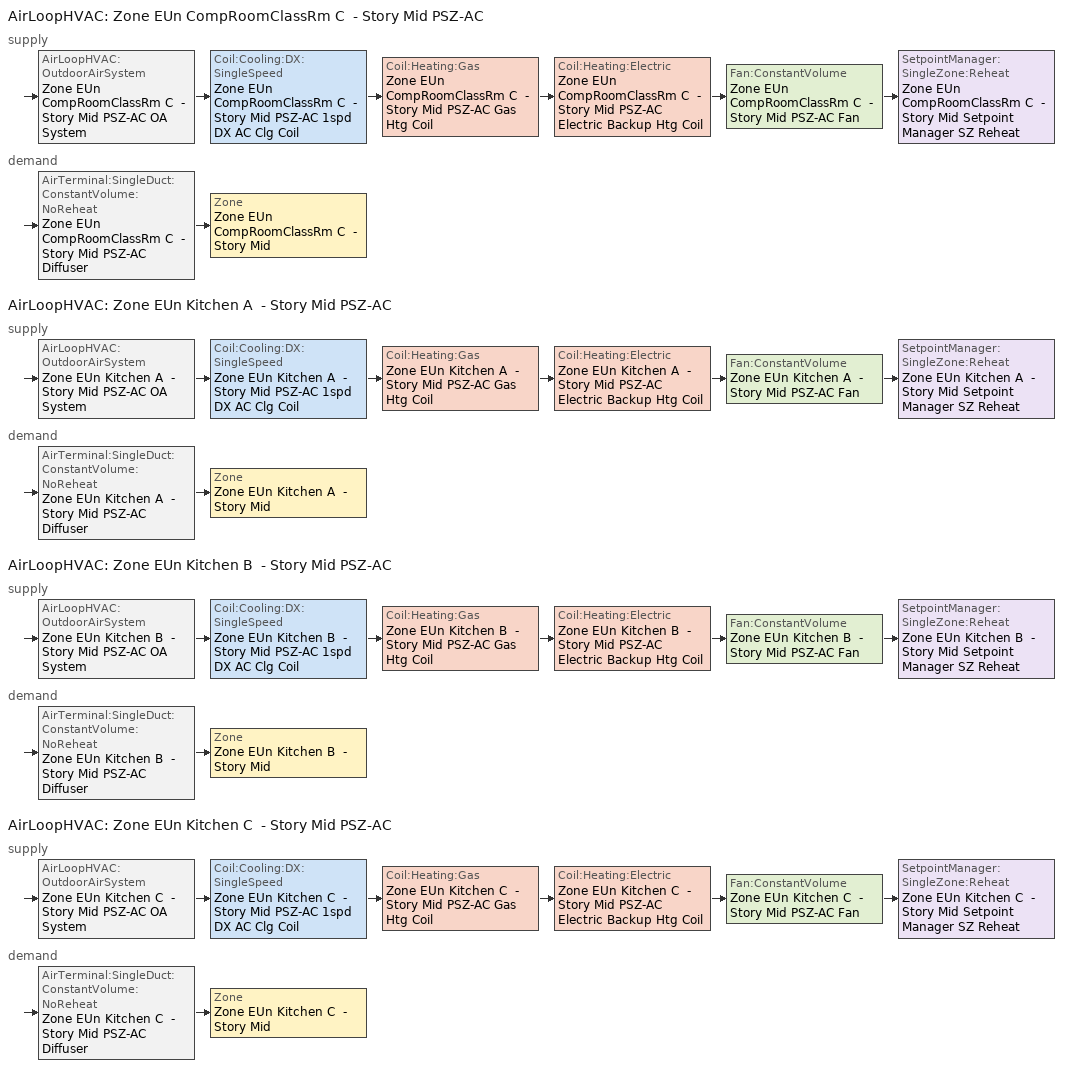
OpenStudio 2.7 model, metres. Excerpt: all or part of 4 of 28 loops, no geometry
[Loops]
AirLoopHVAC 'Zone EUn CompRoomClassRm C  - Story Mid PSZ-AC'
 supply: AirLoopHVAC:OutdoorAirSystem 'Zone EUn CompRoomClassRm C  - Story Mid PSZ-AC OA System' > Coil:Cooling:DX:SingleSpeed 'Zone EUn CompRoomClassRm C  - Story Mid PSZ-AC 1spd DX AC Clg Coil' > Coil:Heating:Gas 'Zone EUn CompRoomClassRm C  - Story Mid PSZ-AC Gas Htg Coil' > Coil:Heating:Electric 'Zone EUn CompRoomClassRm C  - Story Mid PSZ-AC Electric Backup Htg Coil' > Fan:ConstantVolume 'Zone EUn CompRoomClassRm C  - Story Mid PSZ-AC Fan' > SetpointManager:SingleZone:Reheat 'Zone EUn CompRoomClassRm C  - Story Mid Setpoint Manager SZ Reheat'
 demand: AirTerminal:SingleDuct:ConstantVolume:NoReheat 'Zone EUn CompRoomClassRm C  - Story Mid PSZ-AC Diffuser' > Zone 'Zone EUn CompRoomClassRm C  - Story Mid'
AirLoopHVAC 'Zone EUn Kitchen A  - Story Mid PSZ-AC'
 supply: AirLoopHVAC:OutdoorAirSystem 'Zone EUn Kitchen A  - Story Mid PSZ-AC OA System' > Coil:Cooling:DX:SingleSpeed 'Zone EUn Kitchen A  - Story Mid PSZ-AC 1spd DX AC Clg Coil' > Coil:Heating:Gas 'Zone EUn Kitchen A  - Story Mid PSZ-AC Gas Htg Coil' > Coil:Heating:Electric 'Zone EUn Kitchen A  - Story Mid PSZ-AC Electric Backup Htg Coil' > Fan:ConstantVolume 'Zone EUn Kitchen A  - Story Mid PSZ-AC Fan' > SetpointManager:SingleZone:Reheat 'Zone EUn Kitchen A  - Story Mid Setpoint Manager SZ Reheat'
 demand: AirTerminal:SingleDuct:ConstantVolume:NoReheat 'Zone EUn Kitchen A  - Story Mid PSZ-AC Diffuser' > Zone 'Zone EUn Kitchen A  - Story Mid'
AirLoopHVAC 'Zone EUn Kitchen B  - Story Mid PSZ-AC'
 supply: AirLoopHVAC:OutdoorAirSystem 'Zone EUn Kitchen B  - Story Mid PSZ-AC OA System' > Coil:Cooling:DX:SingleSpeed 'Zone EUn Kitchen B  - Story Mid PSZ-AC 1spd DX AC Clg Coil' > Coil:Heating:Gas 'Zone EUn Kitchen B  - Story Mid PSZ-AC Gas Htg Coil' > Coil:Heating:Electric 'Zone EUn Kitchen B  - Story Mid PSZ-AC Electric Backup Htg Coil' > Fan:ConstantVolume 'Zone EUn Kitchen B  - Story Mid PSZ-AC Fan' > SetpointManager:SingleZone:Reheat 'Zone EUn Kitchen B  - Story Mid Setpoint Manager SZ Reheat'
 demand: AirTerminal:SingleDuct:ConstantVolume:NoReheat 'Zone EUn Kitchen B  - Story Mid PSZ-AC Diffuser' > Zone 'Zone EUn Kitchen B  - Story Mid'
AirLoopHVAC 'Zone EUn Kitchen C  - Story Mid PSZ-AC'
 supply: AirLoopHVAC:OutdoorAirSystem 'Zone EUn Kitchen C  - Story Mid PSZ-AC OA System' > Coil:Cooling:DX:SingleSpeed 'Zone EUn Kitchen C  - Story Mid PSZ-AC 1spd DX AC Clg Coil' > Coil:Heating:Gas 'Zone EUn Kitchen C  - Story Mid PSZ-AC Gas Htg Coil' > Coil:Heating:Electric 'Zone EUn Kitchen C  - Story Mid PSZ-AC Electric Backup Htg Coil' > Fan:ConstantVolume 'Zone EUn Kitchen C  - Story Mid PSZ-AC Fan' > SetpointManager:SingleZone:Reheat 'Zone EUn Kitchen C  - Story Mid Setpoint Manager SZ Reheat'
 demand: AirTerminal:SingleDuct:ConstantVolume:NoReheat 'Zone EUn Kitchen C  - Story Mid PSZ-AC Diffuser' > Zone 'Zone EUn Kitchen C  - Story Mid'
[Sizing:Zone] Zone Cooling Design Supply Air Temperature Input Method=SupplyAirTemperature; Zone Cooling Design Supply Air Temperature {C}=12.7778; Zone Cooling Design Supply Air Temperature Difference {deltaC}=11.11; Zone Heating Design Supply Air Temperature Input Method=SupplyAirTemperature; Zone Heating Design Supply Air Temperature {C}=50; Zone Heating Design Supply Air Temperature Difference {deltaC}=11.11; Zone Cooling Design Supply Air Humidity Ratio {kg-H2O/kg-air}=0.0085; Zone Heating Design Supply Air Humidity Ratio {kg-H2O/kg-air}=0.008; Cooling Design Air Flow Method=DesignDay; Heating Design Air Flow Method=DesignDay; Account for Dedicated Outdoor Air System=No; Dedicated Outdoor Air System Control Strategy=NeutralSupplyAir; Dedicated Outdoor Air Low Setpoint Temperature for Design {C}=autosize; Dedicated Outdoor Air High Setpoint Temperature for Design {C}=autosize
Zone EUn Kitchen A  - Story Mid; Zone EUn Kitchen B  - Story Mid; Zone EUn Kitchen C  - Story Mid; Zone EUn CompRoomClassRm C  - Story Mid
[Zone equipment]
Zone EUn Kitchen A  - Story Mid: Zone EUn Kitchen A  - Story Mid Exhaust Fan, Zone EUn Kitchen A  - Story Mid PSZ-AC Diffuser
Zone EUn Kitchen B  - Story Mid: Zone EUn Kitchen B  - Story Mid Exhaust Fan, Zone EUn Kitchen B  - Story Mid PSZ-AC Diffuser
Zone EUn Kitchen C  - Story Mid: Zone EUn Kitchen C  - Story Mid Exhaust Fan, Zone EUn Kitchen C  - Story Mid PSZ-AC Diffuser
Zone EUn CompRoomClassRm C  - Story Mid: Zone EUn CompRoomClassRm C  - Story Mid PSZ-AC Diffuser
[Fan:ZoneExhaust] Availability Schedule=DEER University Kitchen Exhaust Fan DCV Schedule; Fan Total Efficiency=0.429; Pressure Rise {Pa}=124.544; System Availability Manager Coupling Mode=Decoupled
Name | Maximum Flow Rate {m3/s}
Zone EUn Kitchen A  - Story Mid Exhaust Fan; Zone EUn Kitchen C  - Story Mid Exhaust Fan | 0.0581663
Zone EUn Kitchen B  - Story Mid Exhaust Fan | 0.461655
[AirLoopHVAC] Availability Schedule=Always On Discrete; Design Supply Air Flow Rate {m3/s}=AutoSize
Zone EUn CompRoomClassRm C  - Story Mid PSZ-AC; Zone EUn Kitchen A  - Story Mid PSZ-AC; Zone EUn Kitchen B  - Story Mid PSZ-AC; Zone EUn Kitchen C  - Story Mid PSZ-AC
[Sizing:System] Type of Load to Size On=Sensible; Design Outdoor Air Flow Rate {m3/s}=Autosize; Central Heating Maximum System Air Flow Ratio=1; Preheat Design Temperature {C}=7.22222; Preheat Design Humidity Ratio {kg-H2O/kg-Air}=0.008; Precool Design Temperature {C}=12.7778; Precool Design Humidity Ratio {kg-H2O/kg-Air}=0.008; Central Cooling Design Supply Air Temperature {C}=12.7778; Central Heating Design Supply Air Temperature {C}=50; Sizing Option=Coincident; 100% Outdoor Air in Cooling=No; 100% Outdoor Air in Heating=No; Central Cooling Design Supply Air Humidity Ratio {kg-H2O/kg-Air}=0.0085; Central Heating Design Supply Air Humidity Ratio {kg-H2O/kg-Air}=0.008; Cooling Design Air Flow Method=DesignDay; Cooling Design Air Flow Rate {m3/s}=0; Heating Design Air Flow Method=DesignDay; Heating Design Air Flow Rate {m3/s}=0; System Outdoor Air Method=ZoneSum; Zone Maximum Outdoor Air Fraction=1; Cooling Supply Air Flow Rate Per Floor Area {m3/s-m2}=0.00996765; Cooling Fraction of Autosized Cooling Supply Air Flow Rate=1; Cooling Supply Air Flow Rate Per Unit Cooling Capacity {m3/s-W}=3.94755e-05; Heating Supply Air Flow Rate Per Floor Area {m3/s-m2}=0.00996765; Heating Fraction of Autosized Heating Supply Air Flow Rate=1; Heating Fraction of Autosized Cooling Supply Air Flow Rate=1; Heating Supply Air Flow Rate Per Unit Heating Capacity {m3/s-W}=3.15882e-05; Cooling Design Capacity Method=CoolingDesignCapacity; Cooling Design Capacity {W}=autosize; Cooling Design Capacity Per Floor Area {W/m2}=234.7; Fraction of Autosized Cooling Design Capacity=1; Heating Design Capacity Method=HeatingDesignCapacity; Heating Design Capacity {W}=autosize; Heating Design Capacity Per Floor Area {W/m2}=157; Fraction of Autosized Heating Design Capacity=1; Central Cooling Capacity Control Method=OnOff
Zone EUn CompRoomClassRm C  - Story Mid PSZ-AC; Zone EUn Kitchen A  - Story Mid PSZ-AC; Zone EUn Kitchen B  - Story Mid PSZ-AC; Zone EUn Kitchen C  - Story Mid PSZ-AC
[Controller:OutdoorAir] Minimum Outdoor Air Flow Rate {m3/s}=0; Maximum Outdoor Air Flow Rate {m3/s}=Autosize; Economizer Control Type=NoEconomizer; Economizer Control Action Type=ModulateFlow; Economizer Maximum Limit Dry-Bulb Temperature {C}=28; Economizer Maximum Limit Enthalpy {J/kg}=64000; Lockout Type=NoLockout; Minimum Limit Type=FixedMinimum; Minimum Outdoor Air Schedule=Always On Discrete; High Humidity Control=No; Heat Recovery Bypass Control Type=BypassWhenWithinEconomizerLimits
Name | Controller Mechanical Ventilation
Zone EUn CompRoomClassRm C  - Story Mid PSZ-AC OA System Controller | Controller Mechanical Ventilation 10
Zone EUn Kitchen A  - Story Mid PSZ-AC OA System Controller | Controller Mechanical Ventilation 11
Zone EUn Kitchen B  - Story Mid PSZ-AC OA System Controller | Controller Mechanical Ventilation 12
Zone EUn Kitchen C  - Story Mid PSZ-AC OA System Controller | Controller Mechanical Ventilation 13
[Controller:MechanicalVentilation] Availability Schedule=Always On Discrete; System Outdoor Air Method=ZoneSum
Controller Mechanical Ventilation 10; Controller Mechanical Ventilation 11; Controller Mechanical Ventilation 12; Controller Mechanical Ventilation 13
[AirLoopHVAC:OutdoorAirSystem]
Name | Controller
Zone EUn CompRoomClassRm C  - Story Mid PSZ-AC OA System | Zone EUn CompRoomClassRm C  - Story Mid PSZ-AC OA System Controller
Zone EUn Kitchen A  - Story Mid PSZ-AC OA System | Zone EUn Kitchen A  - Story Mid PSZ-AC OA System Controller
Zone EUn Kitchen B  - Story Mid PSZ-AC OA System | Zone EUn Kitchen B  - Story Mid PSZ-AC OA System Controller
Zone EUn Kitchen C  - Story Mid PSZ-AC OA System | Zone EUn Kitchen C  - Story Mid PSZ-AC OA System Controller
[SetpointManager:SingleZone:Reheat] Minimum Supply Air Temperature {C}=12.7778; Maximum Supply Air Temperature {C}=50
Name | Control Zone | Setpoint Node or NodeList
Zone EUn CompRoomClassRm C  - Story Mid Setpoint Manager SZ Reheat | Zone EUn CompRoomClassRm C  - Story Mid | Zone EUn CompRoomClassRm C  - Story Mid PSZ-AC Supply Outlet Node
Zone EUn Kitchen A  - Story Mid Setpoint Manager SZ Reheat | Zone EUn Kitchen A  - Story Mid | Zone EUn Kitchen A  - Story Mid PSZ-AC Supply Outlet Node
Zone EUn Kitchen B  - Story Mid Setpoint Manager SZ Reheat | Zone EUn Kitchen B  - Story Mid | Zone EUn Kitchen B  - Story Mid PSZ-AC Supply Outlet Node
Zone EUn Kitchen C  - Story Mid Setpoint Manager SZ Reheat | Zone EUn Kitchen C  - Story Mid | Zone EUn Kitchen C  - Story Mid PSZ-AC Supply Outlet Node
[Fan:ConstantVolume] Availability Schedule=Always On Discrete; Fan Total Efficiency=0.54; Pressure Rise {Pa}=622.722; Maximum Flow Rate {m3/s}=AutoSize; Motor Efficiency=0.9; Motor In Airstream Fraction=1
Zone EUn CompRoomClassRm C  - Story Mid PSZ-AC Fan; Zone EUn Kitchen A  - Story Mid PSZ-AC Fan; Zone EUn Kitchen B  - Story Mid PSZ-AC Fan; Zone EUn Kitchen C  - Story Mid PSZ-AC Fan
[Coil:Heating:Gas] Availability Schedule=Always On Discrete; Gas Burner Efficiency=0.8; Nominal Capacity {W}=AutoSize; Parasitic Electric Load {W}=0; Parasitic Gas Load {W}=0
Zone EUn CompRoomClassRm C  - Story Mid PSZ-AC Gas Htg Coil; Zone EUn Kitchen A  - Story Mid PSZ-AC Gas Htg Coil; Zone EUn Kitchen B  - Story Mid PSZ-AC Gas Htg Coil; Zone EUn Kitchen C  - Story Mid PSZ-AC Gas Htg Coil
[Coil:Heating:Electric] Availability Schedule=Always On Discrete; Efficiency=1
Zone EUn CompRoomClassRm C  - Story Mid PSZ-AC Electric Backup Htg Coil; Zone EUn Kitchen A  - Story Mid PSZ-AC Electric Backup Htg Coil; Zone EUn Kitchen B  - Story Mid PSZ-AC Electric Backup Htg Coil; Zone EUn Kitchen C  - Story Mid PSZ-AC Electric Backup Htg Coil
[Coil:Cooling:DX:SingleSpeed] Availability Schedule=Always On Discrete; Rated Total Cooling Capacity {W}=autosize; Rated Sensible Heat Ratio=autosize; Rated COP {W/W}=3; Rated Air Flow Rate {m3/s}=autosize; Rated Evaporator Fan Power Per Volume Flow Rate {W/(m3/s)}=773.3; Condenser Type=AirCooled; Evaporative Condenser Effectiveness=0; Evaporative Condenser Air Flow Rate {m3/s}=Autosize; Evaporative Condenser Pump Rated Power Consumption {W}=Autosize; Crankcase Heater Capacity {W}=0; Maximum Outdoor Dry-Bulb Temperature for Crankcase Heater Operation {C}=0; Basin Heater Capacity {W/K}=0; Basin Heater Setpoint Temperature {C}=10
Name | Total Cooling Capacity Function of Temperature Curve | Total Cooling Capacity Function of Flow Fraction Curve | Energy Input Ratio Function of Temperature Curve | Energy Input Ratio Function of Flow Fraction Curve | Part Load Fraction Correlation Curve
Zone EUn CompRoomClassRm C  - Story Mid PSZ-AC 1spd DX AC Clg Coil | Curve Biquadratic 41 | Curve Quadratic 59 | Curve Biquadratic 42 | Curve Quadratic 60 | Curve Quadratic 61
Zone EUn Kitchen A  - Story Mid PSZ-AC 1spd DX AC Clg Coil | Curve Biquadratic 45 | Curve Quadratic 65 | Curve Biquadratic 46 | Curve Quadratic 66 | Curve Quadratic 67
Zone EUn Kitchen B  - Story Mid PSZ-AC 1spd DX AC Clg Coil | Curve Biquadratic 49 | Curve Quadratic 71 | Curve Biquadratic 50 | Curve Quadratic 72 | Curve Quadratic 73
Zone EUn Kitchen C  - Story Mid PSZ-AC 1spd DX AC Clg Coil | Curve Biquadratic 53 | Curve Quadratic 77 | Curve Biquadratic 54 | Curve Quadratic 78 | Curve Quadratic 79
[AirTerminal:SingleDuct:ConstantVolume:NoReheat] Availability Schedule=Always On Discrete; Maximum Air Flow Rate {m3/s}=AutoSize
Zone EUn CompRoomClassRm C  - Story Mid PSZ-AC Diffuser; Zone EUn Kitchen A  - Story Mid PSZ-AC Diffuser; Zone EUn Kitchen B  - Story Mid PSZ-AC Diffuser; Zone EUn Kitchen C  - Story Mid PSZ-AC Diffuser
[Schedule:Ruleset]
DEER University Kitchen Exhaust Fan DCV Schedule: Default Day Schedule=DEER University Kitchen Exhaust Fan DCV Schedule Default; Summer Design Day Schedule=DEER University Kitchen Exhaust Fan DCV Schedule Summer Design Day; Winter Design Day Schedule=DEER University Kitchen Exhaust Fan DCV Schedule Winter Design Day
[Schedule:Day]
DEER University Kitchen Exhaust Fan DCV Schedule Default: 24, 0, 0
DEER University Kitchen Exhaust Fan DCV Schedule Summer Design Day; DEER University Kitchen Exhaust Fan DCV Schedule Wkdy Day; DEER University Kitchen Exhaust Fan DCV Schedule Wkdy Day 1; DEER University Kitchen Exhaust Fan DCV Schedule Wkdy Day 3: 6, 0, 0, 11, 0, 0.83, 13, 0, 0.95, 15, 0, 0.83, 16, 0, 0.9, 18, 0, 0.95, 20, 0, 0.83, 22, 0, 0.5, 24, 0, 0
DEER University Kitchen Exhaust Fan DCV Schedule Winter Design Day; DEER University Kitchen Exhaust Fan DCV Schedule Wkdy Day 2: 6, 0, 0, 20, 0, 0.83, 21, 0, 0.5, 24, 0, 0
DEER University Kitchen Exhaust Fan DCV Schedule Wknd Day; DEER University Kitchen Exhaust Fan DCV Schedule Wknd Day 1; DEER University Kitchen Exhaust Fan DCV Schedule Wknd Day 3: 8, 0, 0, 11, 0, 0.83, 13, 0, 0.9, 16, 0, 0.83, 18, 0, 0.9, 19, 0, 0.83, 24, 0, 0
DEER University Kitchen Exhaust Fan DCV Schedule Wknd Day 2: 8, 0, 0, 15, 0, 0.83, 24, 0, 0
[Schedule:Rule] Schedule Ruleset=DEER University Kitchen Exhaust Fan DCV Schedule; Date Specification Type=DateRange
Name | Rule Order | Day Schedule | Apply Monday | Apply Tuesday | Apply Wednesday | Apply Thursday | Apply Friday | Start Month | Start Day | End Month | End Day | Apply Sunday | Apply Saturday
Schedule Rule 204 | 7 | DEER University Kitchen Exhaust Fan DCV Schedule Wkdy Day | Yes | Yes | Yes | Yes | Yes | 1 | 12 | 4 | 3
Schedule Rule 205 | 6 | DEER University Kitchen Exhaust Fan DCV Schedule Wknd Day |  |  |  |  |  | 1 | 12 | 4 | 3 | Yes | Yes
Schedule Rule 206 | 5 | DEER University Kitchen Exhaust Fan DCV Schedule Wkdy Day 1 | Yes | Yes | Yes | Yes | Yes | 4 | 13 | 5 | 22
Schedule Rule 207 | 4 | DEER University Kitchen Exhaust Fan DCV Schedule Wknd Day 1 |  |  |  |  |  | 4 | 13 | 5 | 22 | Yes | Yes
Schedule Rule 208 | 3 | DEER University Kitchen Exhaust Fan DCV Schedule Wkdy Day 2 | Yes | Yes | Yes | Yes | Yes | 6 | 1 | 8 | 7
Schedule Rule 209 | 2 | DEER University Kitchen Exhaust Fan DCV Schedule Wknd Day 2 |  |  |  |  |  | 6 | 1 | 8 | 7 | Yes | Yes
Schedule Rule 210 | 1 | DEER University Kitchen Exhaust Fan DCV Schedule Wkdy Day 3 | Yes | Yes | Yes | Yes | Yes | 8 | 17 | 12 | 11
Schedule Rule 211 | 0 | DEER University Kitchen Exhaust Fan DCV Schedule Wknd Day 3 |  |  |  |  |  | 8 | 17 | 12 | 11 | Yes | Yes
[Schedule:Constant]
Always On Discrete: Value=1
[Curve:Biquadratic] Minimum Value of x=-100; Maximum Value of x=100; Minimum Value of y=-100; Maximum Value of y=100
Name | Coefficient1 Constant | Coefficient2 x | Coefficient3 x**2 | Coefficient4 y | Coefficient5 y**2 | Coefficient6 x*y
Curve Biquadratic 41; Curve Biquadratic 45; Curve Biquadratic 49; Curve Biquadratic 53 | 0.971212 | -0.0152755 | 0.00144345 | -0.00039321 | -6.8364e-06 | -0.000290596
Curve Biquadratic 42; Curve Biquadratic 46; Curve Biquadratic 50; Curve Biquadratic 54 | 0.286871 | 0.0239022 | -0.000810648 | 0.0134585 | 0.000338936 | -0.000487004
[Curve:Quadratic]
Name | Coefficient1 Constant | Coefficient2 x | Coefficient3 x**2 | Minimum Value of x | Maximum Value of x | Minimum Curve Output | Maximum Curve Output
Curve Quadratic 59; Curve Quadratic 60; Curve Quadratic 65; Curve Quadratic 66; Curve Quadratic 71; Curve Quadratic 72; Curve Quadratic 77; Curve Quadratic 78 | 1 | 0 | 0 | -100 | 100
Curve Quadratic 61; Curve Quadratic 67; Curve Quadratic 73; Curve Quadratic 79 | 0.909496 | 0.0986477 | -0.00819488 | 0 | 1 | 0.7 | 1
